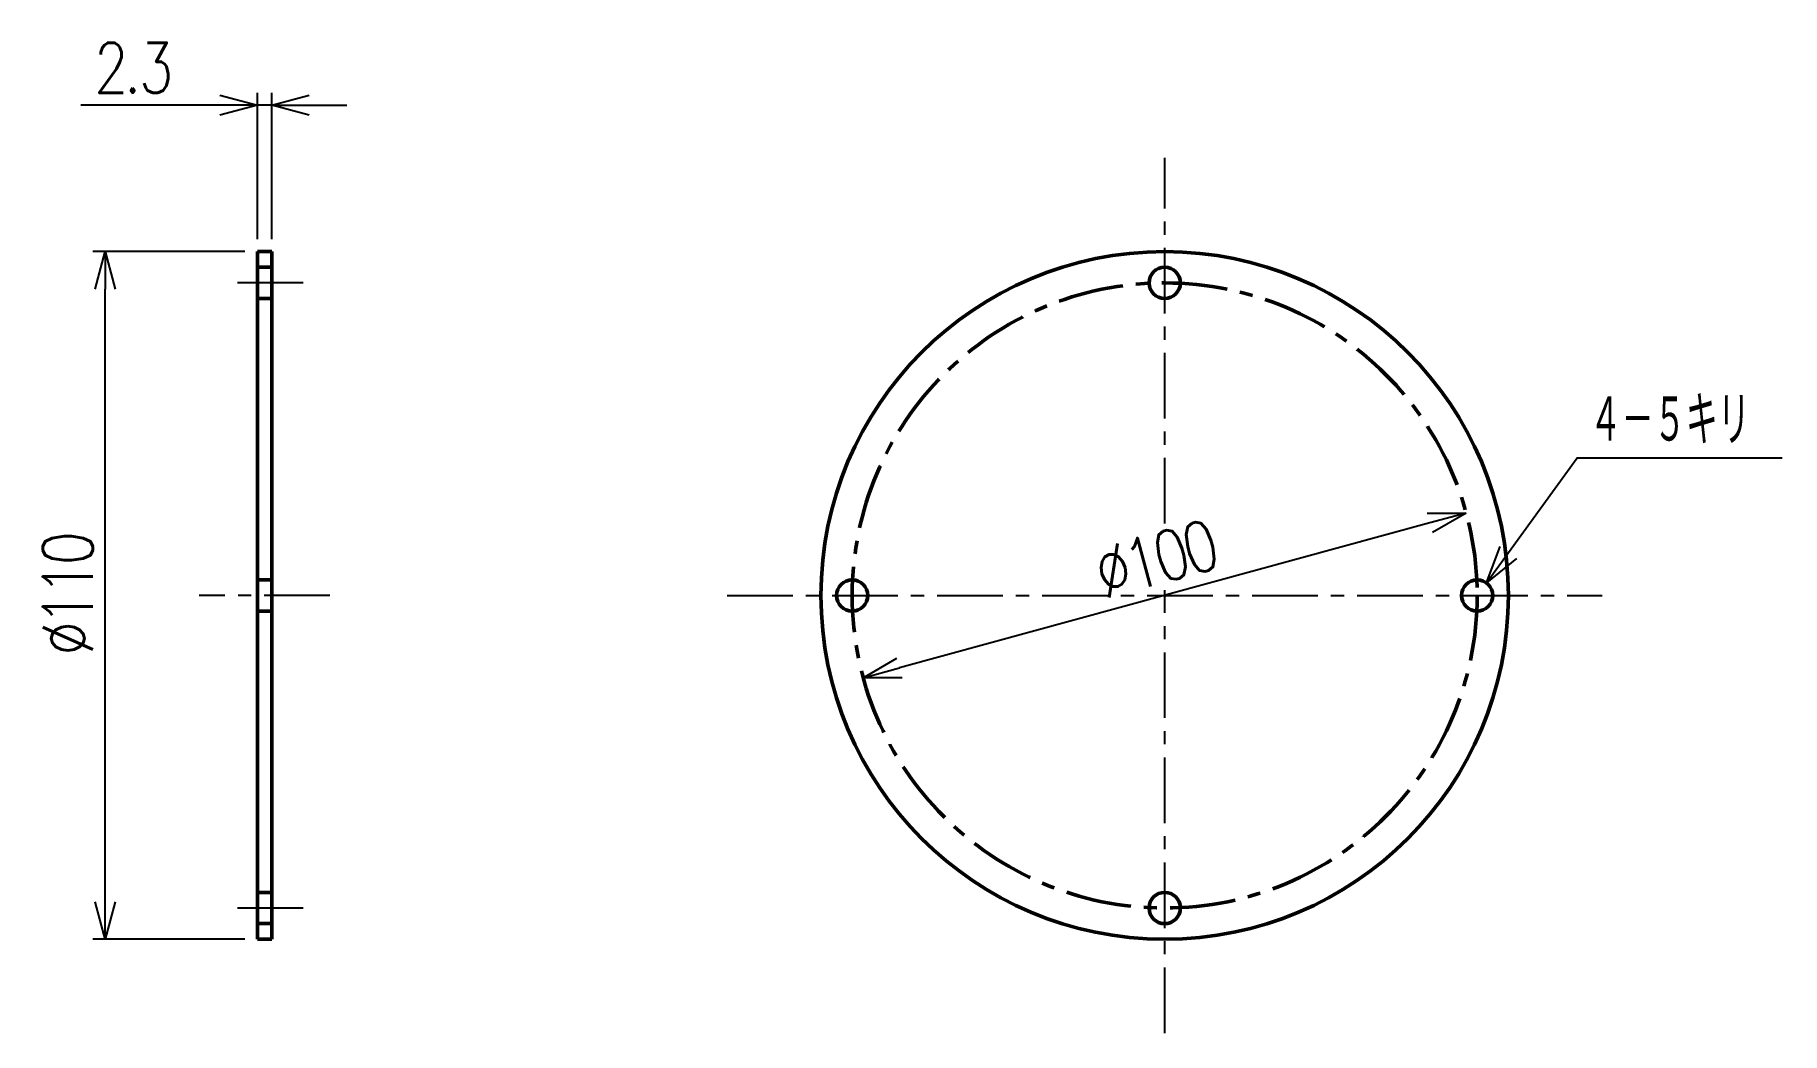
# Model space of a CAD drawing. Header units: millimetres. Extents: x -36 to 244, y -70 to 90.
import ezdxf

# ---------------------------------------------------------------- set-up
doc = ezdxf.new("R2010")
doc.units = ezdxf.units.MM
doc.header["$LTSCALE"] = 0.330709
doc.linetypes.add('CENTER', pattern=[50.8, 31.75, -6.35, 6.35, -6.35])
doc.linetypes.add('DASHED', pattern=[19.05, 12.7, -6.35])
doc.layers.add('NoLayerName_001', color=7, linetype='Continuous')
doc.styles.get("Standard").update_dxf_attribs({"font": 'txt', "bigfont": 'extfont2'})
doc.dimstyles.get("Standard").update_dxf_attribs({"dimtxt": 2.5, "dimasz": 2.5, "dimexe": 1.25, "dimexo": 0.625, "dimtad": 1, "dimdec": 3, "dimzin": 0, "dimdsep": 46, "dimtxsty": 'Standard', "dimcen": 2.5, "dimadec": 0, "dimazin": 0, "dimtfac": 0.75, "dimtdec": 3, "dimtmove": 0, "dimatfit": 3, "dimfxl": 1, "dimarcsym": 0})

# ---------------------------------------------------------------- blocks, each defined once
blk = doc.blocks.new('_OPEN30')
at = {"color": 0, "linetype": 'ByBlock', "lineweight": -2}
for p, q in [((-1, 0.267949), (0, 0)), ((0, 0), (-1, -0.267949)), ((0, 0), (-1, 0))]:
    blk.add_line(p, q, dxfattribs=at)
blk = doc.blocks.new('*D16')
at = {"layer": 'Defpoints', "color": 0}
for p in [(0, 78.42), (0, 55), (2.3, 55)]:
    blk.add_point(p, dxfattribs=at)
at = {"layer": 'NoLayerName_001', "color": 0, "linetype": 'Continuous', "lineweight": 25}
for p, q in [((0, 78.42), (-28.27, 78.42)), ((-6, 78.42), (-12, 78.42)), ((0, 57), (0, 80.42)), ((2.3, 78.42), (0, 78.42)), ((2.3, 57), (2.3, 80.42)), ((8.3, 78.42), (14.3, 78.42))]:
    blk.add_line(p, q, dxfattribs=at)
at = {"layer": 'NoLayerName_001', "color": 0, "lineweight": 25, "xscale": 6, "yscale": 6, "zscale": 6}
blk.add_blockref('_OPEN30', (0, 78.42), dxfattribs=at)
at = {"layer": 'NoLayerName_001', "color": 0, "lineweight": 25, "xscale": 6, "yscale": 6, "zscale": 6, "rotation": 180}
blk.add_blockref('_OPEN30', (2.3, 78.42), dxfattribs=at)
at = {"layer": 'NoLayerName_001', "color": 2, "lineweight": 50, "insert": (-20.13, 84.42), "char_height": 8, "attachment_point": 5}
blk.add_mtext('\\W0.8000;\\T0.8750;2.3', dxfattribs=at)
blk = doc.blocks.new('*D17')
at = {"layer": 'Defpoints', "color": 0}
for p in [(-24.34, 55), (0, 55), (0, -55)]:
    blk.add_point(p, dxfattribs=at)
at = {"layer": 'NoLayerName_001', "color": 0, "linetype": 'Continuous', "lineweight": 25}
for p, q in [((-2, 55), (-26.34, 55)), ((-24.34, -49), (-24.34, 49)), ((-2, -55), (-26.34, -55))]:
    blk.add_line(p, q, dxfattribs=at)
at = {"layer": 'NoLayerName_001', "color": 0, "lineweight": 25, "xscale": 6, "yscale": 6, "zscale": 6}
for p, rotation in [((-24.34, 55), 90), ((-24.34, -55), 270)]:
    blk.add_blockref('_OPEN30', p, dxfattribs=dict(at, rotation=rotation))
at = {"layer": 'NoLayerName_001', "color": 2, "lineweight": 50, "insert": (-30.34, 0), "char_height": 8, "attachment_point": 5, "rotation": 90}
blk.add_mtext('\\W0.8000;\\T0.8750;%%c110', dxfattribs=at)
blk = doc.blocks.new('JZB_0004')
at = {"layer": 'NoLayerName_001', "color": 7, "linetype": 'Continuous', "lineweight": 50}
for p, q in [((2.3, 110), (0, 110)), ((0, 0), (0, 110)), ((2.3, 0), (2.3, 110)), ((0, 0), (2.3, 0))]:
    blk.add_line(p, q, dxfattribs=at)
blk = doc.blocks.new('JZB_0005')
at = {"layer": 'NoLayerName_001', "color": 3, "linetype": 'DASHED', "lineweight": 50}
for p, q in [((11.61, 5), (9.31, 5)), ((9.31, 0), (11.61, 0))]:
    blk.add_line(p, q, dxfattribs=at)
at = {"layer": 'NoLayerName_001', "color": 4, "linetype": 'CENTER', "lineweight": 25}
blk.add_line((20.91, 2.5), (0, 2.5), dxfattribs=at)
blk = doc.blocks.new('JZB_0006')
at = {"layer": 'NoLayerName_001', "color": 3, "linetype": 'DASHED', "lineweight": 50}
for p, q in [((7.3, 5), (5, 5)), ((5, 0), (7.3, 0))]:
    blk.add_line(p, q, dxfattribs=at)
at = {"layer": 'NoLayerName_001', "color": 4, "linetype": 'CENTER', "lineweight": 25}
blk.add_line((12.3, 2.5), (0, 2.5), dxfattribs=at)
blk = doc.blocks.new('JZB_0007')
at = {"layer": 'NoLayerName_001', "color": 3, "linetype": 'DASHED', "lineweight": 50}
for p, q in [((7.3, 5), (5, 5)), ((5, 0), (7.3, 0))]:
    blk.add_line(p, q, dxfattribs=at)
at = {"layer": 'NoLayerName_001', "color": 4, "linetype": 'CENTER', "lineweight": 25}
blk.add_line((12.3, 2.5), (0, 2.5), dxfattribs=at)
blk = doc.blocks.new('*D18')
at = {"layer": 'Defpoints', "color": 0}
for p in [(193.41, 13.18), (96.95, -13.18)]:
    blk.add_point(p, dxfattribs=at)
at = {"layer": 'NoLayerName_001', "color": 0, "linetype": 'Continuous', "lineweight": 25}
blk.add_line((187.63, 11.6), (102.74, -11.6), dxfattribs=at)
at = {"layer": 'NoLayerName_001', "color": 0, "lineweight": 25, "xscale": 6, "yscale": 6, "zscale": 6}
for p, rotation in [((193.41, 13.18), 15.28430718999242), ((96.95, -13.18), 195.2843071899924)]:
    blk.add_blockref('_OPEN30', p, dxfattribs=dict(at, rotation=rotation))
at = {"layer": 'NoLayerName_001', "color": 2, "lineweight": 50, "insert": (143.6, 5.79), "char_height": 8, "attachment_point": 5, "rotation": 15.2843}
blk.add_mtext('\\W0.8000;\\T0.8750;%%c100', dxfattribs=at)
blk = doc.blocks.new('DIM_0002')
at = {"color": 3, "linetype": 'Continuous', "lineweight": 25}
for points in [[(0, 0), (14.51, 19.99), (47.31, 19.99)], [(4.83, 3.91), (0, 0), (2.22, 5.8)]]:
    blk.add_lwpolyline(points, dxfattribs=at)
at = {"color": 2, "linetype": 'Continuous', "lineweight": 50, "width": 0.583333}
blk.add_text('４－５キリ', height=8, dxfattribs=at).set_placement((16.51, 21.99))
blk = doc.blocks.new('JZB_0009')
at = {"layer": 'NoLayerName_001', "color": 7, "linetype": 'Continuous', "lineweight": 50}
blk.add_circle((55, 55), 55, dxfattribs=at)
blk = doc.blocks.new('JZB_0010')
at = {"layer": 'NoLayerName_001', "color": 7, "linetype": 'Continuous', "lineweight": 50}
blk.add_circle((2.5, 2.5), 2.5, dxfattribs=at)
blk = doc.blocks.new('JZB_0011')
at = {"layer": 'NoLayerName_001', "color": 7, "linetype": 'Continuous', "lineweight": 50}
blk.add_circle((2.5, 2.5), 2.5, dxfattribs=at)
blk = doc.blocks.new('JZB_0012')
at = {"layer": 'NoLayerName_001', "color": 7, "linetype": 'Continuous', "lineweight": 50}
blk.add_circle((2.5, 2.5), 2.5, dxfattribs=at)
blk = doc.blocks.new('JZB_0013')
at = {"layer": 'NoLayerName_001', "color": 7, "linetype": 'Continuous', "lineweight": 50}
blk.add_circle((2.5, 2.5), 2.5, dxfattribs=at)

msp = doc.modelspace()

# ---------------------------------------------------------------- linework, layer by layer
at = {"layer": 'NoLayerName_001', "color": 4, "linetype": 'CENTER', "lineweight": 25}
for p, q in [((145.182, 11.5148), (145.182, 70)), ((75.182, 0), (215.182, 0)), ((145.182, -70), (145.182, 0.865))]:
    msp.add_line(p, q, dxfattribs=at)
at = {"layer": 'NoLayerName_001', "color": 4, "linetype": 'CENTER', "lineweight": 50}
msp.add_circle((145.182, 0), 50, dxfattribs=at)

# ---------------------------------------------------------------- block references
at = {"layer": 'NoLayerName_001'}
for name, p in [('JZB_0004', (0, -55)), ('JZB_0009', (90.182, -55)), ('JZB_0007', (-5, 47.5)), ('JZB_0013', (142.682, 47.5)), ('JZB_0005', (-9.305, -2.5)), ('JZB_0010', (92.682, -2.5)), ('JZB_0012', (192.682, -2.5)), ('JZB_0006', (-5, -52.5)), ('JZB_0011', (142.682, -52.5))]:
    msp.add_blockref(name, p, dxfattribs=at)
at = {"layer": 'NoLayerName_001', "color": 3, "linetype": 'Continuous', "lineweight": 25}
msp.add_blockref('DIM_0002', (196.6509, 2.0229), dxfattribs=at)

# ---------------------------------------------------------------- dimensions: what is measured, and where the dimension line sits
at = {"layer": 'NoLayerName_001', "color": 3, "linetype": 'Continuous', "lineweight": 50}
for base, p1, angle, override, picture, middle in [((0, 78.4172), (2.3, 55), 180, {"dimtxt": 8, "dimasz": 6, "dimexe": 2, "dimexo": 2, "dimgap": 2, "dimzin": 8, "dimblk": 'OPEN30', "dimclrd": 0, "dimclre": 0, "dimclrt": 2, "dimtp": 0, "dimtm": 0, "dimlwd": 25, "dimlwe": 25}, '*D16', (-20.1333, 78.4172)), ((-24.3446, 55), (0, -55), 90, {"dimtxt": 8, "dimasz": 6, "dimexe": 2, "dimexo": 2, "dimgap": 2, "dimzin": 8, "dimpost": '%%c<>', "dimblk": 'OPEN30', "dimclrd": 0, "dimclre": 0, "dimclrt": 2, "dimtp": 0, "dimtm": 0, "dimlwd": 25, "dimlwe": 25}, '*D17', (-24.3446, 0))]:
    dim = msp.add_linear_dim(base=base, p1=p1, p2=(0, 55), angle=angle, text='\\W0.8000;\\T0.8750;<>', dimstyle='Standard', override=override, dxfattribs=at)
    dim.commit()
    dim.dimension.update_dxf_attribs({"geometry": picture, "text_midpoint": middle, "dimtype": 160})
dim = msp.add_diameter_dim_2p(p1=(96.9505, -13.1804), p2=(193.4135, 13.1804), text='\\W0.8000;\\T0.8750;<>', dimstyle='Standard', override={"dimtxt": 8, "dimasz": 6, "dimexe": 2, "dimexo": 2, "dimgap": 2, "dimzin": 8, "dimpost": '%%c<>', "dimblk": 'OPEN30', "dimse1": 1, "dimclrd": 0, "dimclre": 0, "dimclrt": 2, "dimtp": 0, "dimtm": 0, "dimatfit": 2, "dimlwd": 25, "dimlwe": 65534}, dxfattribs=at)
dim.commit()
dim.dimension.update_dxf_attribs({"geometry": '*D18', "text_midpoint": (145.182, 0), "dimtype": 163})

doc.saveas('drawing.dxf')
